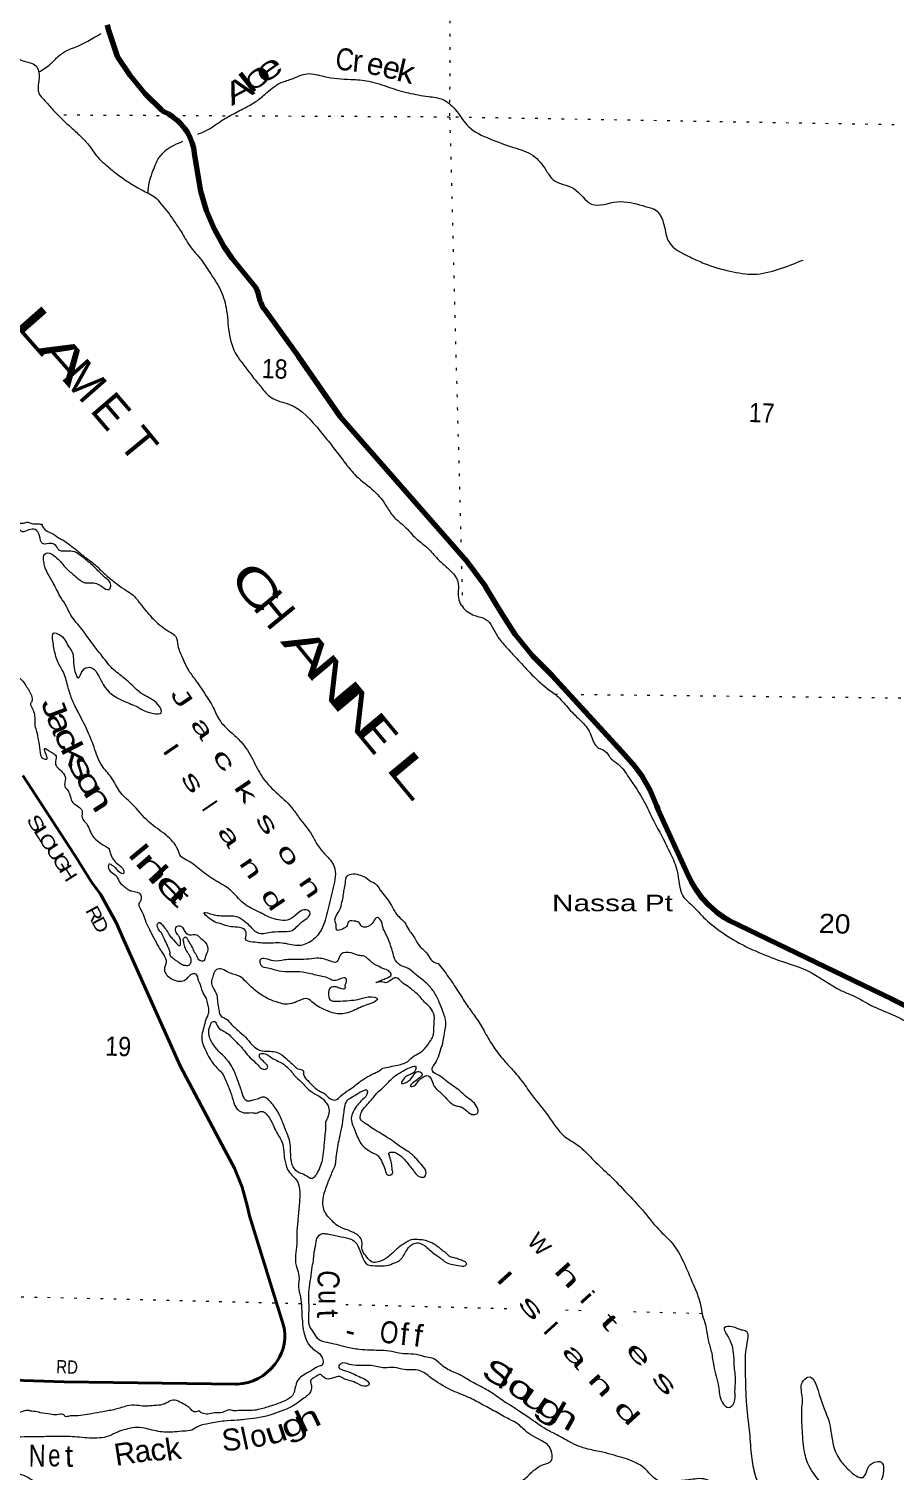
# Model space of a CAD drawing. Header units: feet. Extents: x -762378 to -505285, y -497909 to -353855.
# Drawn here: x -597281 to -589411, y -486758 to -473654 of the extents above; entities that cross this region are included whole.
import ezdxf
from ezdxf.enums import TextEntityAlignment as Align

# ---------------------------------------------------------------- set-up
doc = ezdxf.new("R2010")
doc.units = ezdxf.units.FT
doc.header["$LTSCALE"] = 80
doc.linetypes.add('DOTTED', pattern=[1.5, 0.3, -1.2])
for name, color, linetype, lineweight in [('23', 7, 'Continuous', 70), ('26', 7, 'Continuous', 40), ('39', 7, 'Continuous', 13), ('7', 7, 'DOTTED', 13)]:
    doc.layers.add(name, color=color, linetype=linetype, lineweight=lineweight)
for name, color, linetype in [('27', 7, 'Continuous'), ('41', 7, 'Continuous'), ('42', 7, 'Continuous')]:
    doc.layers.add(name, color=color, linetype=linetype)

msp = doc.modelspace()

# ---------------------------------------------------------------- linework, layer by layer
at = {"layer": '23'}
for points in [[(-595196.52, -476053.36), (-595196.54, -476053.37), (-595202.59, -476036.07), (-595210.34, -476019.75), (-595219.75, -476004.32), (-595435.56, -475739.77), (-595506.29, -475634.84), (-595595.06, -475474.12), (-595666.55, -475305.01), (-595719.97, -475129.35), (-595773.29, -474806.12), (-595775.37, -474783.74), (-595783.61, -474735.49), (-595796.85, -474688.36), (-595814.95, -474642.87), (-595837.7, -474599.52), (-595864.86, -474558.79), (-595896.12, -474521.12), (-595931.16, -474486.92), (-595969.57, -474456.58), (-596010.95, -474430.41), (-596054.83, -474408.72), (-596072.33, -474393.46), (-596223.44, -474245.38), (-596358.25, -474082.32), (-596475.27, -473906.07), (-596555.61, -473670.29), (-596567.55, -473619.18)], [(-589175.99, -482602.1), (-589440.81, -482469.21), (-590915.45, -481757.35), (-590961.62, -481730.12), (-591034.86, -481678.23), (-591102.28, -481618.96), (-591163.13, -481552.97), (-591216.76, -481480.99), (-591262.56, -481403.79), (-591300.04, -481322.23), (-591563.56, -480746.68), (-591576.07, -480712.36), (-591635.1, -480578.33), (-591707.83, -480451.2), (-591793.44, -480332.38), (-591891.01, -480223.15), (-592527.66, -479528.23), (-592528.02, -479527.91), (-592703.13, -479352.48), (-592858.95, -479159.7), (-592993.76, -478951.7), (-593132.42, -478720.71), (-593316.68, -478472.51), (-594452.76, -477177.81), (-594831.57, -476630.41), (-595128.66, -476218.4), (-595145.67, -476194.94), (-595160.13, -476169.82), (-595171.89, -476143.33), (-595178.43, -476124.15), (-595196.54, -476053.37)]]:
    msp.add_lwpolyline(points, dxfattribs=at)
at = {"layer": '26'}
msp.add_lwpolyline([(-597705.76, -485921.31), (-596960.28, -485945.09), (-595402.32, -485968.87), (-595386.36, -485968.15), (-595337.77, -485962.56), (-595290.02, -485951.93), (-595243.64, -485936.36), (-595199.15, -485916.03), (-595157.03, -485891.16), (-595117.73, -485862.02), (-595081.7, -485828.94), (-595049.32, -485792.27), (-595024.76, -485759.57), (-595002.79, -485723.07), (-594984.76, -485684.47), (-594970.86, -485644.2), (-594961.25, -485602.7), (-594956.03, -485560.42), (-594955.26, -485517.82), (-594958.94, -485475.38), (-594967.04, -485433.56), (-595276.64, -484438.62), (-595293.51, -484355.58), (-595344.04, -484177.63), (-595412.91, -484005.94), (-595499.34, -483842.39), (-595906.93, -483077.06), (-596427.47, -481912.12), (-596486.07, -481779.94), (-596628.79, -481515.48), (-596708.46, -481409.26), (-596867.6, -481159.72), (-597336.44, -480437.82)], dxfattribs=at)
at = {"layer": '39'}
for points in [[(-602895.63, -469632.52), (-602752.05, -469717.83), (-602656.34, -469735.21), (-602577.61, -469780.11), (-602453.6, -469850.69), (-602274.29, -469947.28), (-602081.76, -470068.43), (-601893.37, -470193.46), (-601728.23, -470293.58), (-601568.82, -470385.47), (-601401.46, -470479.64), (-601271.64, -470556.44), (-601183.36, -470615.74), (-601080.98, -470673.51), (-600985.81, -470706.93), (-600912.08, -470721.54), (-600792.73, -470751.78), (-600770.69, -470752.54), (-600711.04, -470768.66), (-600681.26, -470777.73), (-600597.99, -470866.98), (-600524.35, -470943.85), (-600423.52, -471047.77), (-600319.23, -471167.88), (-600266.54, -471211.88), (-600242.29, -471206.7), (-600187, -471232.71), (-600125.42, -471250.91), (-600088.7, -471292.36), (-599992.87, -471365.97), (-599892.5, -471423.68), (-599823.99, -471474.26), (-599731.43, -471525.67), (-599641.86, -471546.84), (-599574.68, -471577.29), (-599522.26, -471629.32), (-599519.15, -471715.8), (-599507.84, -471856.79), (-599479.34, -471903.98), (-599424.19, -471994.26), (-599330.46, -472130.08), (-599249.4, -472225.28), (-599179.63, -472298), (-599113.86, -472370.57), (-599059.04, -472410.63), (-598983.9, -472443.36), (-598899.43, -472496.5), (-598807.45, -472505.71), (-598722.12, -472593.02), (-598645.88, -472712.16), (-598600.22, -472786.05), (-598513.96, -472905.54), (-598409.13, -473009.6), (-598285.99, -473106.26), (-598162, -473237.09), (-598075.2, -473340.52), (-597958.55, -473451.02), (-597880.76, -473524.01), (-597769.37, -473612.23), (-597653.85, -473696.57), (-597528.98, -473801.32), (-597429.68, -473891.13), (-597337.19, -473944.54), (-597218.38, -473990.84), (-597187.89, -474098.35), (-597197.07, -474192.44), (-597186.87, -474247.02), (-597146.41, -474296.63), (-597059.34, -474392.04), (-596954.58, -474498.1), (-596876.72, -474569.09), (-596795.06, -474646.24), (-596731.29, -474718.74), (-596642.89, -474834.29), (-596578.66, -474892.75), (-596492.78, -474964.02), (-596385, -475040.06), (-596284.77, -475101.77), (-596201.96, -475144.81), (-596138.98, -475181.14), (-596079.02, -475247.49), (-596019.26, -475319.86), (-595963.72, -475398.11), (-595898.76, -475494.76), (-595818.92, -475626.08), (-595711.02, -475758.36), (-595611.68, -475906.42), (-595547.06, -476013.1), (-595488.81, -476189.87), (-595462.16, -476411.74), (-595392.97, -476621.03), (-595327.74, -476709.65), (-595256.7, -476804.51), (-595171.9, -476907.87), (-595082.77, -477001.35), (-594912.46, -477067.5), (-594635.68, -477308.07)], [(-597190.85, -474046.43), (-597083.38, -473973.41), (-597010.76, -473901.61), (-596936.87, -473851.94), (-596867.72, -473824.2), (-596626.38, -473695.85)], [(-595746.75, -474611.25), (-595644.84, -474565.52), (-595562.73, -474510.11), (-595460.31, -474447.37), (-595335.72, -474381.37), (-595233.51, -474324.65), (-595134.63, -474247.73), (-595000.87, -474147.91), (-594897.33, -474111.32), (-594753.24, -474062.07), (-594597.62, -474087.54), (-594355.77, -474113.99), (-594193.8, -474129.63), (-594005.12, -474186.38), (-593832.28, -474236.55), (-593652.81, -474268.87), (-593519.37, -474297.59), (-593392.63, -474406.43), (-593286.87, -474542.65), (-593092, -474653.85), (-592877.95, -474731.55), (-592699.91, -474806.01), (-592582.06, -474940.65), (-592518.7, -475025.19), (-592330.83, -475106.01), (-592169.04, -475246.19), (-591935.65, -475226.14), (-591706.09, -475260.2), (-591608.79, -475289.68), (-591596.9, -475294.11), (-591554.1, -475333.75), (-591504.38, -475466.03), (-591468.35, -475587.8), (-591270.49, -475729.22), (-591146, -475785.75), (-590909.64, -475856.2), (-590693.9, -475883.75), (-590471.73, -475839.21), (-590248.21, -475754.55)], [(-596197.88, -475142.94), (-596186.83, -475052.94), (-596159.75, -474963.49), (-596098.99, -474826.99), (-596032.37, -474754.98), (-595881.81, -474674.4)], [(-603072.44, -475789.62), (-603019.63, -475826.86), (-602927.75, -475898.33), (-602857.5, -475957.01), (-602748.59, -476059.2), (-602657.05, -476140.7), (-602565.43, -476220.2), (-602397.89, -476368.61), (-602293.67, -476490.73), (-602197.53, -476614.57), (-602118.81, -476719.73), (-602034.22, -476829.12), (-601954.96, -476918.23), (-601869.56, -477003.54), (-601691.94, -477150.29), (-601580.29, -477230.48), (-601466.97, -477320.77), (-601345.5, -477407.33), (-601219.88, -477490.01), (-601115.05, -477594.07), (-601047.69, -477678.76), (-601026.2, -477755.83), (-600964.85, -477840.3), (-600938.68, -477897.45), (-600947.32, -477975.49), (-600937.19, -478032.08), (-600898.67, -478079.61), (-600866.94, -478090.75), (-600842.09, -478067.51), (-600847.74, -477997.01), (-600807.19, -477984.35), (-600775.74, -478003.52), (-600762.14, -478076.3), (-600753.47, -478116.77), (-600724.09, -478137.88), (-600701.44, -478120.58), (-600687.93, -478076.86), (-600672.82, -478045.25), (-600650.31, -478031.96), (-600592.4, -478039.99), (-600526.55, -478050.31), (-600378.6, -478065.47), (-600308.4, -478065.89), (-600190.79, -478088.04), (-600096.54, -478089.29), (-600004.37, -478092.48), (-599929.82, -478083.01), (-599819.26, -478016.53), (-599744.98, -478015.08), (-599632.57, -478012.95), (-599519.41, -477988.74), (-599399.18, -477992.9), (-599315.63, -478013.87), (-599200.35, -478045.98), (-598992.09, -478057.2), (-598906.27, -478070.21), (-598774.15, -478078.8), (-598605.56, -478076.6), (-598490.81, -478064.5), (-598398.43, -478061.67), (-598282.35, -478069.71), (-598211.09, -478098.28), (-598122.87, -478159.59), (-598095.69, -478186.64), (-598065.99, -478257.97), (-598039.36, -478301.07), (-598006.51, -478338.36), (-597989.42, -478367.08), (-598006.06, -478384.58), (-597997.39, -478425.05), (-597949.02, -478418.69), (-597909.35, -478432.11), (-597834.65, -478537.14), (-597799.25, -478558.45), (-597756.11, -478588.06), (-597723.53, -478633.38), (-597748.39, -478656.62), (-597738.59, -478723.25), (-597686.78, -478793.33), (-597647.26, -478871.03), (-597599.73, -478949), (-597590.07, -479019.64), (-597561.45, -479123.07), (-597536.95, -479170.11), (-597495.36, -479245.87), (-597492.46, -479338.37), (-597472.37, -479397.32), (-597459.22, -479423.88), (-597415.22, -479487.67), (-597392.66, -479532.64), (-597361.34, -479555.82), (-597315.01, -479609.65), (-597263.81, -479697.79), (-597251.6, -479752.45), (-597258.22, -479770.3), (-597266.71, -479784.06), (-597265.11, -479796.17)], [(-594635.68, -477308.07), (-594535.53, -477432.05), (-594402.94, -477605.36), (-594306.39, -477717.17), (-594144.46, -477853.33), (-594030.82, -477993.85), (-593969.67, -478084.35), (-593868.37, -478174.22), (-593765.68, -478282.23), (-593668.05, -478361.93), (-593578.98, -478457.41), (-593460.39, -478569.98), (-593383.68, -478675.07), (-593380.57, -478761.55), (-593375.25, -478842.08), (-593343.21, -478903.45), (-593231.56, -478983.64), (-593128.44, -479019.35), (-593025.22, -479171.56), (-592944.37, -479272.78), (-592851.43, -479372.41), (-592729.44, -479503.17), (-592571.78, -479647.22), (-592474.02, -479722.92), (-592373.47, -479834.86), (-592262.83, -479945.15), (-592184.04, -480048.3), (-592133.72, -480162.53), (-592094.65, -480194.01), (-592064.93, -480205.08), (-592010.65, -480261.19), (-591991.42, -480285.96), (-591926.91, -480336.4), (-591830.64, -480456.23), (-591693.38, -480669.88), (-591607.07, -480847.62), (-591531.57, -480988.82), (-591452.68, -481148.23), (-591391.75, -481305), (-591339.19, -481531.78), (-591242.23, -481631.55), (-591151.16, -481727.1), (-591000.85, -481850.81), (-590802.38, -481974.18), (-590648.3, -482045.8), (-590426.51, -482131.81), (-590216.4, -482207.37), (-589897.66, -482393.15), (-589800.75, -482434.67), (-589611.56, -482535.62), (-589417.75, -482618.65), (-589263.88, -482696.29), (-589117.83, -482767.62), (-588968.78, -482869.2), (-588805.18, -483015.46), (-588718.29, -483056.63), (-588540.78, -483147.13), (-588395.2, -483232.52), (-588268.26, -483335.33), (-588150.39, -483409.71), (-588006.81, -483495.03), (-587832.84, -483571.35), (-587599.56, -483673.82), (-587294.03, -483835.04), (-587119.2, -483945.54), (-586914.86, -484073.13), (-586673.77, -484181.9), (-586441.57, -484316.48), (-586278.27, -484352.26), (-586144.17, -484421.18), (-586038.37, -484436.89), (-585935.86, -484490.65), (-585823.62, -484613.04), (-585692.65, -484655.74), (-585606.44, -484716.97), (-585459.87, -484832.52), (-585330.11, -484911.33), (-585181.65, -484970.7), (-584990.5, -485013.47), (-584800.75, -485038.11), (-584619.59, -485020.27), (-584478.07, -485047.27), (-584380.69, -485074.74), (-584236.69, -485087.76), (-584154.48, -485148.85), (-584084.71, -485221.57), (-583978.53, -485285.5), (-583818.24, -485351.3), (-583684.14, -485420.22), (-583586.77, -485447.69), (-583478.47, -485567.94), (-583366.81, -485648.13), (-583173.34, -485741.2), (-582988.07, -485779.75), (-582798.72, -485816.43), (-582648.03, -485809.59), (-582493.67, -485812.92)], [(-596922.28, -479265.7), (-596887.9, -479317.11), (-596870.64, -479460.32), (-596829.53, -479550.12), (-596791.17, -479483.15), (-596730.04, -479455.14), (-596604.92, -479612.12), (-596435.18, -479754.58), (-596306.62, -479809.25), (-596150.34, -479874.91), (-596077.87, -479867.38), (-596109.44, -479791.97), (-596242.86, -479702.99), (-596398.78, -479567.03), (-596508.16, -479478.88), (-596614.32, -479354.69), (-596723.88, -479212.31), (-596796.72, -479111.36), (-596898.67, -478981.29), (-596940.13, -478901.52), (-596989.6, -478821.47), (-597057.48, -478692.58), (-597104.81, -478608.59), (-597134.71, -478543.28), (-597145.05, -478492.71), (-597147.64, -478450.43), (-597124.45, -478417.09), (-597054.99, -478439.58), (-597002.38, -478485.59), (-596936.68, -478560.17), (-596856.75, -478629.22), (-596772.4, -478686.38), (-596666.34, -478694.06), (-596545.59, -478742.43), (-596536.43, -478708.6), (-596599.99, -478630.07), (-596669.83, -478559.36), (-596765.32, -478475.71), (-596812.2, -478437.94), (-596883.19, -478401.33), (-596947.38, -478401.12), (-597014.97, -478382.71), (-597028.25, -478360.16), (-597073.39, -478330.48), (-597155.68, -478331.65), (-597185.38, -478260.32), (-597223.57, -478202.75), (-597281.88, -478206.76), (-597338.6, -478222.88), (-597379.33, -478181.3), (-597386.4, -478152.93), (-597329.96, -478144.84), (-597289.54, -478136.2), (-597253.88, -478149.48), (-597199.78, -478151.35), (-597155.83, -478156.89)], [(-597163.98, -478160.63), (-597127.52, -478210.09), (-597076.24, -478235.97), (-597005.51, -478280.6), (-596962.17, -478304.2), (-596905.41, -478346.33), (-596842.84, -478394.7), (-596760.84, -478461.81), (-596700.14, -478506.09), (-596618.41, -478581.23), (-596538.55, -478652.29), (-596477.98, -478700.58), (-596399.58, -478755.52), (-596336.81, -478797.86), (-596273.11, -478872.38), (-596215.36, -478944.68), (-596143.78, -479023.48), (-596077.54, -479082.01), (-596008.89, -479128.58), (-595948.19, -479172.86), (-595926.98, -479257.96), (-595886.61, -479369.83), (-595828.33, -479486.34), (-595763.17, -479576.97), (-595659.96, -479729.18), (-595614.3, -479803.07), (-595552.35, -479929.75), (-595445.86, -480043.91), (-595352.57, -480133.51), (-595247.56, -480291.81), (-595164.45, -480445.33), (-595038.86, -480588.27), (-594891.22, -480731.97), (-594824.13, -480824.68), (-594710.89, -480977.24), (-594661.7, -481065.31), (-594586.58, -481158.3), (-594507.87, -481263.47), (-594516.35, -481456), (-594565.31, -481659.19), (-594623.48, -481837.95), (-594707, -481935.49), (-594824.98, -481983.63), (-594964.7, -481962.73), (-595115.12, -481961.54), (-595245.17, -481951.02), (-595312.48, -481924.59), (-595307.4, -481892.62), (-595321.61, -481837.9), (-595367.09, -481818.25), (-595443.1, -481811.6), (-595544.48, -481783.99), (-595603.92, -481761.85), (-595689.52, -481682.56), (-595605.9, -481701.52), (-595469.85, -481712.25), (-595376.01, -481725.54), (-595336.67, -481749), (-595282.12, -481797.08), (-595192.3, -481870.49), (-595099.79, -481863.65), (-594989.18, -481855.43), (-594888.52, -481844.85), (-594832.73, -481796.56), (-594793.44, -481761.77), (-594739.93, -481721.44), (-594724.75, -481687.82), (-594761.88, -481658.41), (-594843.32, -481693.76), (-594917.27, -481745.43), (-595073.37, -481734), (-595195.78, -481675.54), (-595331.61, -481598.53), (-595448, -481480.01), (-595581.56, -481395.04), (-595716.78, -481299.97), (-595842.13, -481209.27), (-595899.09, -481173.15), (-595929.06, -481109.84), (-596036.95, -480977.56), (-596187.54, -480861.87), (-596348.32, -480691.6), (-596456.96, -480581.39), (-596532.93, -480454.22), (-596615.72, -480350.93), (-596688.27, -480181.7), (-596741.93, -480047.27), (-596822.63, -479881.78), (-596884.64, -479757.11), (-596922.94, -479643.3), (-596964.51, -479507.28), (-597017.24, -479405.03), (-597053.13, -479279.25), (-597063, -479214.63), (-597056.63, -479144.55), (-597006.87, -479156.32), (-596922.28, -479265.7)], [(-597265.11, -479796.17), (-597228.34, -479895.86), (-597225.36, -479986.36), (-597211.08, -480039.07), (-597195.54, -480113.93), (-597180.68, -480208.85), (-597151.12, -480284.19), (-597119.19, -480289.32), (-597133.13, -480226.57), (-597135.99, -480192.32), (-597106.41, -480207.4), (-597073.02, -480228.65), (-597034.02, -480262.13), (-597040.19, -480326.2), (-597017.49, -480367.15), (-596978.69, -480406.66), (-596948.59, -480465.95), (-596954.96, -480536.03), (-596926.18, -480575.19), (-596904.03, -480632.2), (-596881.67, -480683.19), (-596797.93, -480758.4), (-596798.02, -480820.66), (-596757.69, -480874.28), (-596723.99, -480945.75), (-596703.23, -480984.63), (-596641.06, -481045.04), (-596595.92, -481074.72), (-596558.59, -481098.1), (-596541.97, -481140.86), (-596515.81, -481198.01), (-596477.15, -481241.53), (-596420.86, -481297.71), (-596421.87, -481327.8), (-596455.73, -481320.6), (-596492.39, -481277.15), (-596511.95, -481262.42), (-596553.49, -481244.91), (-596560.31, -481268.78), (-596482.99, -481355.82), (-596452.82, -481413.1), (-596413.83, -481446.59), (-596378.63, -481473.92), (-596348.98, -481487), (-596297.15, -481496.82), (-596271.64, -481513.78), (-596263.51, -481570.3), (-596280.56, -481599.84), (-596251.13, -481679.19), (-596225.43, -481750.38), (-596189.86, -481825.93), (-596171.17, -481866.75), (-596154.21, -481899.48), (-596131.58, -481942.44), (-596108.89, -481983.4), (-596076.58, -482036.74), (-596051.74, -482073.76), (-596033.59, -482130.63), (-596042.89, -482168.47), (-596050.05, -482202.37), (-596037.17, -482236.96), (-596000.31, -482274.39), (-595954.96, -482298.06), (-595897.06, -482306.09), (-595846.15, -482283.74), (-595796.51, -482239.26), (-595768.46, -482240.23), (-595738.55, -482305.54), (-595732.88, -482315.78), (-595703.72, -482403.16), (-595671.68, -482464.53), (-595657.34, -482515.24), (-595650.01, -482595.84), (-595672.01, -482653.33), (-595692.54, -482726.94), (-595708.93, -482796.67), (-595701.61, -482877.27), (-595675.44, -482934.42), (-595637.79, -483008.03), (-595574.43, -483092.58), (-595529.76, -483136.31), (-595488.38, -483218.08), (-595458.68, -483289.41), (-595425.91, -483388.97), (-595401.89, -483450.06), (-595370.91, -483483.27), (-595311.4, -483503.41), (-595245.14, -483501.68), (-595213.15, -483504.8), (-595176.54, -483490), (-595098.14, -483544.93), (-595056.76, -483626.71), (-595022.91, -483694.17), (-594979.39, -483772), (-594965.99, -483850.8), (-594958.33, -483921.37), (-594931.44, -484016.7)], [(-594078.38, -483286.96), (-594018.18, -483226.77), (-593991.19, -483199.58), (-593935.46, -483153.31), (-593894.58, -483130.62), (-593859.77, -483109.73), (-593808.87, -483087.38), (-593766.59, -483082.82), (-593769.6, -483112.85), (-593804.95, -483149.79), (-593839.48, -483162.65), (-593876.7, -483195.51), (-593896.08, -483235.01), (-593835.23, -483215.02), (-593783.11, -483156.57), (-593747.96, -483125.65), (-593710.43, -483143.01), (-593752.53, -483201.82), (-593808.73, -483262.14), (-593800.71, -483262.42), (-593740.85, -483212.26), (-593697.48, -483175.6), (-593655, -483165.02), (-593625.89, -483194.15), (-593603.8, -483253.16), (-593532.09, -483327.95), (-593468.12, -483394.44), (-593399.4, -483439), (-593361.53, -483446.34), (-593300.76, -483488.61), (-593239.59, -483518.85), (-593205.05, -483505.98), (-593213.05, -483445.45), (-593257.45, -483393.7), (-593318.08, -483347.41), (-593368.63, -483299.46), (-593429.4, -483257.19), (-593490.1, -483212.91), (-593554.68, -483164.47), (-593615.38, -483120.19), (-593616.71, -483100.06), (-593599.53, -483066.51), (-593567.58, -483011.37), (-593540.91, -482933.96), (-593515.9, -482846.44), (-593505.72, -482782.52), (-593494.2, -482678.47), (-593519.08, -482583.2), (-593552.32, -482497.69), (-593603.25, -482401.52), (-593666.95, -482327.01), (-593776.26, -482236.85), (-593834.89, -482190.63), (-593908.09, -482159.98), (-593958.3, -482102), (-593970.91, -482059.38), (-593999.93, -481967.99), (-594037.04, -481878.33), (-594063.2, -481821.18), (-594088.76, -481745.98), (-594114.2, -481727.02), (-594151.62, -481765.9), (-594174.67, -481795.23), (-594259.31, -481806.36), (-594280.34, -481775.5), (-594347.99, -481759.1), (-594372.11, -481760.28), (-594389.49, -481799.85), (-594430.71, -481832.57), (-594485.15, -481840.73), (-594487.94, -481804.48), (-594500.15, -481749.82), (-594459.04, -481660.86), (-594436.51, -481587.32), (-594424.6, -481531.49), (-594416.7, -481475.52), (-594404.65, -481415.68), (-594390.47, -481351.89), (-594335.63, -481331.69), (-594267.84, -481344.08), (-594220.35, -481363.8), (-594157.65, -481408.15), (-594149.7, -481410.44), (-594089.81, -481478.79), (-594039.73, -481540.79), (-593997.61, -481600.49), (-593957.89, -481672.17), (-593921.37, -481719.63), (-593867.01, -481773.74), (-593832.9, -481833.17), (-593775.49, -481915.5), (-593733.7, -481985.24), (-593659.98, -482060.1), (-593617.92, -482121.81), (-593562.56, -482145.82)], [(-596014.11, -482001.69), (-596022.52, -481980.36), (-596052.56, -481919.07), (-596076.92, -481868.01), (-596114.64, -481796.4), (-596099.8, -481772.81), (-596066.55, -481798.06), (-596026.15, -481849.68), (-595997.65, -481896.86), (-595966.73, -481932.08), (-595910.31, -481984.25), (-595911.75, -481907.87), (-595930.92, -481881.09), (-595947.74, -481844.36), (-595934.43, -481806.65), (-595884.67, -481818.42), (-595863.85, -481855.29), (-595820.71, -481884.91), (-595758.52, -481885.05), (-595725.33, -481912.31), (-595694.08, -481937.49), (-595654.43, -482011.18), (-595666.38, -482056.93)], [(-595666.38, -482056.93), (-595672.02, -482072.49), (-595678.42, -482093.61), (-595685.46, -482112.82), (-595699.54, -482124.98), (-595726.42, -482118.58), (-595743.07, -482104.5), (-595753.95, -482075.05), (-595768.67, -482055.85), (-595789.15, -482012.97), (-595817.31, -481961.76), (-595833.32, -481933.6), (-595850.6, -481910.55), (-595860.2, -481907.35), (-595874.28, -481915.03), (-595881.32, -481931.68), (-595877.48, -481947.68), (-595874.92, -481959.2), (-595870.44, -481982.24), (-595865.96, -481997.6), (-595857.64, -482018.09), (-595837.8, -482049.45), (-595822.44, -482073.77), (-595813.47, -482095.53), (-595809.63, -482121.14), (-595812.19, -482142.9), (-595821.16, -482155.7), (-595825, -482160.82), (-595857, -482165.3), (-595877.48, -482162.74), (-595896.04, -482152.5), (-595912.69, -482144.18), (-595921.31, -482132.5)], [(-595998.09, -482043.88), (-596000.49, -482034.8), (-596004.94, -482021.7), (-596010.9, -482008.1), (-596014.11, -482001.69)], [(-595921.31, -482132.5), (-595949.81, -482116.02), (-595972.85, -482098.74), (-595990.13, -482084.65), (-595997.81, -482069.29), (-595999.09, -482051.37), (-595998.09, -482043.88)], [(-594044.59, -482281.8), (-593989.27, -482247.56), (-594012.17, -482212.62), (-594057.72, -482194.98), (-594120.83, -482162.66), (-594164.1, -482137.06), (-594234.42, -482080.4), (-594284.31, -482072.64), (-594353.77, -482050.15), (-594444.41, -482061.08), (-594461.52, -482092.62), (-594490.99, -482133.79), (-594536.87, -482126.17), (-594648.28, -482098.21), (-594734.78, -482105.27), (-594833.23, -482109.89), (-594959.74, -482113.55), (-595058.33, -482122.19), (-595178.36, -482112.01), (-595173.96, -482160.37), (-595108.65, -482186.73), (-595007.2, -482212.34), (-594903.07, -482217.95), (-594794.86, -482221.7), (-594673.37, -482247.99), (-594560.03, -482278.03), (-594494.52, -482298.37), (-594403.6, -482279.42), (-594398.81, -482315.74), (-594409.77, -482343.49), (-594408.37, -482361.61), (-594408.64, -482369.64), (-594448.92, -482374.27), (-594488.52, -482358.84), (-594542.96, -482367), (-594558.81, -482420.68), (-594546.54, -482473.33), (-594482.89, -482489.59), (-594368.27, -482481.51), (-594291.79, -482474.11), (-594198.67, -482449.21), (-594115.18, -482472.19), (-594127.68, -482485.82), (-594202.97, -482517.36), (-594335.3, -482575.05), (-594464.69, -482604.72), (-594522.53, -482594.68), (-594583.91, -482570.46), (-594637.2, -482544.51), (-594698.04, -482504.25), (-594746.92, -482466.4), (-594827.74, -482483.69), (-594874.57, -482504.16), (-594951.19, -482515.57), (-595006.96, -482503.6), (-595106, -482466.03), (-595204.3, -482406.38), (-595307.47, -482312.42), (-595364.03, -482264.27), (-595465.14, -482228.63), (-595526.32, -482198.4), (-595576.54, -482200.67), (-595613.24, -482277.74), (-595622.2, -482305.55), (-595600.58, -482378.61), (-595574.35, -482433.75), (-595566.36, -482494.29), (-595554.76, -482567), (-595544.29, -482613.56), (-595491.26, -482647.53), (-595438.85, -482699.56), (-595380.55, -482755.81), (-595312.38, -482816.42), (-595254.42, -482882.7), (-595203.67, -482924.63), (-595122.06, -482943.52), (-595057.93, -482945.74), (-595004.37, -482963.67), (-594930.12, -483022.48), (-594877.57, -483070.49), (-594836.5, -483102.04), (-594788.88, -483117.75), (-594786.02, -483152), (-594747.83, -483209.56), (-594693.55, -483265.67), (-594652.48, -483297.22), (-594591.44, -483331.47), (-594540.76, -483375.41), (-594492.94, -483385.1), (-594447.57, -483348.5), (-594371.54, -483294.89), (-594320.1, -483256.5), (-594268.59, -483216.1), (-594225.49, -483187.46), (-594147.87, -483145.96), (-594109.12, -483127.21), (-594067.96, -483096.5)], [(-593562.56, -482145.82), (-593468.42, -482269.6), (-593399.65, -482372.41), (-593351.99, -482446.37), (-593279.42, -482555.34), (-593200.91, -482666.52), (-593128.81, -482789.53), (-593046.96, -482920.92), (-592954.62, -483038.6), (-592863.68, -483138.17), (-592761.8, -483270.24), (-592715.87, -483336.11), (-592561.97, -483532.25), (-592417.62, -483714.01), (-592294.01, -483796.62), (-592148.25, -483936.24), (-592006.29, -484069.71), (-591849.24, -484231.81), (-591707.96, -484385.34), (-591561.34, -484559.14), (-591435.34, -484690.04), (-591334.6, -484856.23), (-591247.17, -485060.11), (-591182.77, -485233.08), (-591160.43, -485344.32), (-591135.14, -485427.55), (-591109.74, -485567.03), (-591081.25, -485674.47), (-591059.45, -485801.77), (-591015.63, -485990.09), (-590982.21, -486129.84), (-590923.72, -486180.07), (-590874.08, -486135.59), (-590866.7, -486035.41), (-590861.18, -485931.16), (-590872.76, -485798.18), (-590878.94, -485683.48), (-590900.08, -485596.38), (-590937.6, -485518.75), (-590961.49, -485453.65), (-590890.95, -485444.04), (-590811.67, -485472.89), (-590763.99, -485486.59), (-590757.48, -485591.27), (-590773.21, -485701.2), (-590773.52, -485829.74), (-590769.97, -486022.69), (-590762.27, -486151.51), (-590750.56, -486280.47), (-590737.97, -486383.34), (-590719.2, -486600.92), (-590688.93, -486774.71), (-590624.2, -486937.64), (-590589.95, -486993.06), (-590502.54, -487078.44), (-590408.05, -487131.93), (-590318.35, -487149.09), (-590078.84, -487185.5), (-590016.18, -487171.6), (-589996.73, -487130.09), (-590090.02, -486861.72), (-590204.58, -486689.03), (-590239.94, -486547.2), (-590257.1, -486341.73), (-590257.72, -486181.02), (-590252.81, -486094.82), (-590253.97, -485950.16), (-590204.26, -485903.67), (-590090.37, -486096.42), (-590007.82, -486326.25), (-589970.55, -486530.41), (-589906.87, -486665.19), (-589833.36, -486746.07), (-589766.99, -486800.59), (-589703.27, -486814.84), (-589660.36, -486731.97), (-589598.36, -486677.87), (-589538.11, -486675.94), (-589516.02, -486734.95), (-589551.67, -486900.43), (-589535.1, -487063.71), (-589528.52, -487166.37), (-589532.36, -487280.73), (-589583.87, -487321.13), (-589711.06, -487344.85), (-589809.85, -487359.51), (-589909.18, -487390.22), (-590089, -487428.19), (-590213.37, -487427.9), (-590319.85, -487432.25), (-590467.83, -487537.61), (-590691.55, -487628.29), (-590865.36, -487666.47), (-591056.85, -487633.73), (-591209.73, -487586.26), (-591291.21, -487563.35), (-591495.93, -487566.31)], [(-594067.96, -483096.5), (-593930.63, -483069.11), (-593828.89, -483026.43), (-593812.25, -483008.93), (-593746.64, -482967.01), (-593686.91, -482920.87), (-593630.18, -482844.5), (-593608.73, -482803.06), (-593602.16, -482726.96), (-593600.45, -482616.54), (-593634.22, -482547.08), (-593686.71, -482497.06), (-593727.24, -482449.46), (-593805.09, -482378.47), (-593836.41, -482355.29), (-593897.18, -482313.01), (-593946.06, -482275.17), (-594001.18, -482303.39), (-594039.86, -482320.13), (-594087.75, -482312.45), (-594130.16, -482321.02), (-594091.48, -482304.28), (-594044.59, -482281.8)], [(-594566.66, -483549.26), (-594586.05, -483588.76), (-594585.46, -483630.96), (-594591.69, -483697.03), (-594598.13, -483769.12), (-594601.75, -483817.2), (-594612.94, -483911.22), (-594631.33, -483980.89), (-594659.54, -484044.19), (-594687, -484085.42), (-594703.5, -484098.91), (-594743.24, -484087.49), (-594796.4, -484057.53), (-594839.94, -484039.95), (-594887.88, -483974.02), (-594899.95, -483915.35), (-594903.4, -483838.9), (-594909.12, -483770.41), (-594938.35, -483685.04), (-594966.05, -483613.78), (-595008.76, -483511.87), (-595043.01, -483456.45), (-595083.47, -483406.84), (-595118.39, -483371.49), (-595162.14, -483359.93), (-595194.74, -483374.87), (-595245.3, -483387.18), (-595273.69, -483396.25), (-595297.74, -483395.41), (-595336.13, -483343.87), (-595354.28, -483287), (-595385.51, -483201.56), (-595415.01, -483124.21), (-595447.18, -483066.85), (-595472.09, -483031.84), (-595506.8, -482990.47), (-595570.91, -482927.99), (-595593.94, -482897.07), (-595622.65, -482855.9), (-595639.27, -482813.15), (-595646.13, -482778.76), (-595642.71, -482736.7), (-595631.55, -482702.94), (-595616.64, -482677.34), (-595592.46, -482674.16), (-595571.57, -482709.03), (-595517.08, -482759.12), (-595471.8, -482784.79), (-595427.13, -482828.52), (-595359.23, -482897.15), (-595336.06, -482924.07), (-595284.05, -482988.14), (-595223.75, -483044.45), (-595179.15, -483090.19), (-595139.61, -483107.62), (-595110.81, -483086.53), (-595129.84, -483055.74), (-595160.89, -483024.53), (-595182.19, -483001.7), (-595185.25, -482973.48), (-595146.78, -482962.76), (-595075.85, -483001.36), (-595012.81, -483035.68), (-594951.84, -483071.94), (-594901.36, -483121.89), (-594866.64, -483163.27), (-594806.41, -483221.59), (-594765.75, -483265.18), (-594711.19, -483313.27), (-594667.92, -483338.87), (-594618.77, -483368.69), (-594587.79, -483401.9), (-594562.95, -483438.91), (-594552.82, -483495.51)], [(-593301.29, -484876.56), (-593308.9, -484864.24), (-593352.31, -484842.65), (-593389.91, -484827.29), (-593461.37, -484804.73), (-593494.42, -484773.46), (-593515.99, -484758.65), (-593555.06, -484727.17), (-593594.25, -484699.71), (-593629.72, -484680.4), (-593693.23, -484660.13), (-593751.21, -484654.1), (-593807.45, -484656.17), (-593842.12, -484673.05), (-593913.87, -484718.78), (-593986.3, -484784.56), (-594029.59, -484819.22), (-594107.08, -484856.71), (-594161.32, -484858.85), (-594200.32, -484825.37), (-594231.1, -484786.14), (-594255.32, -484731.07), (-594254.78, -484715.01), (-594258.84, -484656.62), (-594289.62, -484617.4), (-594332.83, -484589.79), (-594425.86, -484552.42), (-594475.21, -484528.62), (-594523.96, -484486.76), (-594564.62, -484443.17), (-594597, -484391.84), (-594609.14, -484335.17), (-594607.31, -484281), (-594571, -484155.72), (-594527.22, -484046.76), (-594496.53, -483969.48), (-594488.43, -483907.5), (-594477.79, -483829.53), (-594463.2, -483753.7), (-594444.13, -483663.98), (-594424.26, -483550.17), (-594415.68, -483474.14), (-594410.66, -483444.18), (-594393.02, -483396.59), (-594355.87, -483365.73), (-594308.77, -483337.24), (-594233.14, -483295.66), (-594214.98, -483292.27), (-594205.7, -483314.69), (-594252.21, -483385.39), (-594295.91, -483432.09), (-594334.07, -483493.03), (-594352.12, -483552.67), (-594332.64, -483629.67), (-594306.68, -483692.83), (-594280.65, -483753.99), (-594246.2, -483803.39), (-594193.45, -483845.39), (-594157.99, -483864.7), (-594130.34, -483877.7), (-594108.84, -483894.52), (-594070.79, -483956.09), (-594044.82, -484019.26), (-594018.46, -484070.39), (-593975.5, -484045.76), (-593977.03, -484031.65), (-593985.16, -483975.12), (-593997.37, -483920.47), (-594006.31, -483888.02), (-594009.64, -483867.82), (-593981.25, -483858.76), (-593941.44, -483868.17), (-593880.81, -483914.46), (-593838.35, -483964.14), (-593776.72, -484040.59), (-593733.98, -484082.24), (-593683.82, -484081.97), (-593674.19, -484034.09), (-593718.12, -483968.3), (-593770.33, -483910.25), (-593846.46, -483847.35), (-593905.42, -483811.17), (-593952.37, -483775.4), (-594023.02, -483728.76), (-594085.86, -483688.42), (-594154.71, -483647.88), (-594207.6, -483609.89), (-594240.99, -483588.65), (-594262.36, -483567.82), (-594269.83, -483551.5), (-594266.82, -483521.47), (-594260, -483497.6), (-594234.6, -483458.31), (-594192.91, -483411.55), (-594151.14, -483362.78), (-594121.81, -483325.63), (-594078.38, -483286.96)], [(-594566.66, -483549.26), (-594561.01, -483537.53), (-594557.89, -483522.99), (-594554.43, -483510.53), (-594552.82, -483495.51)], [(-594931.44, -484016.7), (-594891.12, -484070.32), (-594839.04, -484132.38), (-594819.97, -484221.42), (-594826.42, -484353.77), (-594838.89, -484485.91), (-594846.81, -484602.13), (-594848.85, -484722.58), (-594860.11, -484818.61), (-594847.18, -484911.45), (-594827.5, -484982.43), (-594830.94, -485084.75), (-594813.87, -485173.72), (-594803.42, -485280.54), (-594799.76, -485350.97), (-594791.05, -485449.7), (-594771.97, -485538.74), (-594724.64, -485622.73), (-594679.77, -485660.44), (-594627.15, -485706.45), (-594610.47, -485747.2), (-594616.03, -485793.2), (-594642.48, -485804.34), (-594699.67, -485834.5), (-594771.28, -485876.21), (-594826.8, -485916.47), (-594857.08, -485981.71), (-594865.47, -486014.93)], [(-591495.93, -487566.31), (-591675.4, -487533.99), (-591849.52, -487521.94), (-591961.99, -487465.82), (-592061.62, -487386.05), (-592191.69, -487257.01), (-592094.9, -487242.29), (-591988.76, -487247.97), (-591871.69, -487286.16), (-591716.67, -487329.69), (-591587.57, -487368.3), (-591410.45, -487410.59), (-591201.06, -487447.96), (-591015.45, -487476.48), (-590845.2, -487484.38), (-590738.59, -487476.02), (-590623.63, -487457.9), (-590641.04, -487378.96), (-590738.15, -487343.46), (-590879.25, -487244.17), (-590885.78, -487199.76), (-590873.27, -487125.87), (-590887.75, -487079.17), (-590969.48, -487004.03), (-591031.44, -486937.61), (-591114.43, -486840.34), (-591270.73, -486834.93), (-591399.58, -486848.55), (-591573.77, -486838.5), (-591690.49, -486730.02), (-591784.85, -486672.52), (-591963.44, -486614.11), (-592066.83, -486586.43), (-592200.27, -486557.71), (-592370.58, -486491.56), (-592471.02, -486435.86), (-592583.41, -486377.74), (-592663.88, -486324.74), (-592740.34, -486271.88), (-592850.2, -486197.78), (-592914.97, -486155.36), (-592956.24, -486129.83), (-593071.9, -486049.5), (-593174.21, -485989.72), (-593274.72, -485936.03), (-593384.97, -485873.96), (-593501.44, -485817.71), (-593616.9, -485731.36), (-593682.69, -485719.04), (-593758.23, -485698.35), (-593860.35, -485692.8), (-593934.22, -485682.21), (-594033.94, -485664.7), (-594180.22, -485659.64), (-594280.27, -485652.16), (-594399.96, -485631.95), (-594487.45, -485608.84), (-594569.07, -485589.95), (-594644.47, -485565.24), (-594690.54, -485503.39), (-594732.33, -485433.65), (-594737.51, -485349.11), (-594735.87, -485240.7), (-594735.56, -485112.16), (-594719.9, -485004.23), (-594706.44, -484902.26), (-594693.93, -484828.37), (-594687.83, -484766.32), (-594680.47, -484726.4), (-594673.17, -484688.49), (-594663.67, -484644.63), (-594622.11, -484601.87), (-594583.97, -484601.18), (-594526.13, -484611.22), (-594468.36, -484623.26), (-594372.79, -484644.65), (-594315.69, -484676.75), (-594274.1, -484752.51), (-594250.14, -484815.61), (-594206.15, -484879.4), (-594136.35, -484891.85), (-594027.94, -484889.58), (-593958.94, -484865.86), (-593914.04, -484843.3), (-593880.7, -484806.29), (-593850.96, -484757.11), (-593831.92, -484727.64), (-593804.99, -484702.46), (-593756.22, -484684.06), (-593704.53, -484697.9), (-593653.65, -484735.81), (-593604.9, -484777.67), (-593542.2, -484822.02), (-593501.2, -484855.58), (-593381.98, -484889.84), (-593313.72, -484888.18), (-593301.29, -484876.56)], [(-594626.02, -485883.17), (-594631.93, -485880.15), (-594647.12, -485882.83), (-594672.59, -485897.57), (-594698.05, -485914.1), (-594717.27, -485927.51), (-594723.52, -485936), (-594722.34, -485948.69)], [(-593628.98, -485911.72), (-593735.03, -485843.77), (-593869.15, -485835.11), (-593962.79, -485815.8), (-594049.15, -485818.84), (-594170.85, -485798.56), (-594285.2, -485798.62), (-594371.09, -485787.62), (-594445.1, -485781.04), (-594466.28, -485814.45), (-594436.9, -485835.56), (-594393.22, -485849.12), (-594323.96, -485877.63), (-594266.73, -485905.72), (-594211.5, -485933.74), (-594190.67, -485970.62), (-594215.26, -485985.84), (-594294.74, -485963), (-594366.06, -485936.43), (-594417.62, -485918.58), (-594459.1, -485899.06), (-594515.67, -485911.17), (-594576.13, -485919.12), (-594621.2, -485887.43), (-594626.02, -485883.17)], [(-594722.34, -485948.69), (-594718.01, -485962.42), (-594713.14, -485996.73), (-594722.58, -486038.59), (-594749.71, -486069.78), (-594795, -486104.37), (-594891.54, -486171.33), (-594993.28, -486214.01), (-595090.75, -486248.8), (-595218.07, -486276.54), (-595324.81, -486288.91), (-595385.19, -486294.86), (-595505.82, -486302.74), (-595643.02, -486326.11), (-595738.08, -486348.93), (-595801.48, -486384.9), (-595872.02, -486394.51), (-595954.51, -486401.7), (-596034.86, -486404.95), (-596178.46, -486379.89), (-596252.13, -486363.28), (-596340.43, -486364.25), (-596399.08, -486378.29), (-596476.17, -486403.74), (-596557.67, -486441.09), (-596640.43, -486456.31), (-596730.74, -486457.2), (-596820.78, -486450.07), (-596999.05, -486441.89), (-597107.45, -486444.17), (-597262.02, -486446.85), (-597384.45, -486448.64), (-597558.98, -486448.63), (-597761.61, -486389.39), (-597923.7, -486317.5), (-598049.92, -486252.87), (-598144.3, -486255.63), (-598182.32, -486312.57), (-598173.52, -486349.03), (-598103.49, -486473.98), (-598039.32, -486534.45), (-597925.26, -486602.67), (-597825.03, -486664.39), (-597720.31, -486712.2), (-597607.17, -486748.26), (-597457.36, -486767.5), (-597349.69, -486787.29), (-597272.69, -486824.1), (-597190.29, -486879.18), (-597143.48, -486918.96), (-597072.44, -487013.82), (-596980.17, -487133.51), (-596928.29, -487201.59), (-596833.87, -487257.08), (-596668.49, -487290.93), (-596472.66, -487313.77), (-596285.52, -487356.4), (-596152.08, -487385.12), (-596023.76, -487387.55), (-595855.11, -487383.35), (-595667.54, -487353.68), (-595509.56, -487308.93), (-595303.15, -487255.81), (-595188.06, -487233.68), (-595081.11, -487215.29), (-594977.05, -487222.91), (-594845.27, -487241.53), (-594770.46, -487224.03), (-594665.25, -487197.54), (-594597.12, -487199.9)], [(-594597.12, -487199.9), (-594563.46, -487213.11), (-594422.18, -487187.87), (-594347.16, -487164.36), (-594260.33, -487147.27), (-594159.73, -487138.7), (-594088.52, -487109.03), (-594013.1, -487073.47), (-593968.14, -487048.92), (-593885.71, -487043.74), (-593813.98, -487058.27), (-593760.35, -487074.19), (-593680.94, -487099.03), (-593579.83, -487134.66), (-593486.25, -487155.98), (-593377.31, -487137.65), (-593264.08, -487111.44), (-593163.87, -487054.65), (-593077.96, -487005.4), (-593002.27, -486961.82), (-592938.87, -486925.85), (-592853.29, -486886.63), (-592762.63, -486815.45), (-592681.92, -486741.91), (-592606.23, -486698.33), (-592534.88, -486664.65), (-592527.32, -486618.71), (-592530.52, -486594.49), (-592554.61, -486535.41), (-592589.6, -486502.06), (-592638.75, -486472.24), (-592719.56, -486429.27), (-592789.94, -486374.61), (-592832.74, -486334.97), (-592917.35, -486285.84), (-593043.44, -486217.2), (-593169.52, -486148.56), (-593291.8, -486086.08), (-593450.01, -486018.34), (-593628.98, -485911.72)], [(-595444.16, -486204.47), (-595456.29, -486202.01), (-595521.23, -486223.87), (-595595.64, -486229.33), (-595656.15, -486239.28), (-595706.05, -486231.53), (-595719.87, -486225.03), (-595735.43, -486210.43), (-595749.66, -486215.96), (-595779.85, -486218.94), (-595816.91, -486187.52), (-595852.17, -486162.2), (-595909.27, -486130.1), (-595970.85, -486111.9), (-596036.05, -486141.78), (-596102.85, -486159.55), (-596181.26, -486164.87), (-596231.56, -486169.16), (-596299.49, -486160.78), (-596387.92, -486165.76), (-596495.27, -486196.19), (-596608.36, -486218.39), (-596709.29, -486236.99), (-596872.41, -486255.45), (-596914.62, -486258.01), (-596948.82, -486260.84), (-596956.57, -486252.54), (-596970.26, -486242.02), (-597026.57, -486246.1), (-597086.55, -486240.01), (-597178.38, -486226.79), (-597190.27, -486222.36), (-597254.19, -486214.12), (-597288.05, -486206.92), (-597354.72, -486220.69), (-597481.9, -486244.41), (-597594.99, -486266.61), (-597741.67, -486273.58), (-597884.01, -486270.67), (-597929.35, -486247), (-597999.74, -486192.34), (-598086.22, -486139.13), (-598174.5, -486079.84), (-598288.85, -486079.9), (-598390.32, -486114.55), (-598483.04, -486127.41), (-598627.4, -486184.69), (-598735.01, -486223.14), (-598852.38, -486253.23), (-598998.61, -486306.42), (-599126.2, -486342.18), (-599170.22, -486338.65), (-599278.78, -486405.19), (-599350.73, -486456.94), (-599591.61, -486520.91), (-599818.8, -486595.4), (-600074.63, -486626.73), (-600238.67, -486613.01), (-600475.53, -486616.87), (-600715.44, -486592.5), (-600977.25, -486503.1), (-601100.2, -486460.68), (-601324.06, -486376.61)], [(-594865.47, -486014.93), (-594872.97, -486047.91), (-594905.13, -486089.01), (-594942.66, -486112.24), (-594998.96, -486137.26), (-595077.59, -486164.96), (-595182.13, -486195.34), (-595249.15, -486206.96), (-595307.23, -486206.96), (-595363.52, -486206.96), (-595420.71, -486209.64), (-595444.16, -486204.47)]]:
    msp.add_spline(points, degree=3, dxfattribs=at)
at = {"layer": '7'}
for p, q in [((-593458.5, -474456.37), (-597014.34, -474438.99)), ((-594672.97, -485243.99), (-594735.91, -485243.12)), ((-592939.37, -485283.52), (-594429.12, -485246.59)), ((-592262.83, -485300.29), (-592494.16, -485294.56)), ((-591164.24, -485327.52), (-591804.49, -485311.65))]:
    msp.add_line(p, q, dxfattribs=at)
for points in [[(-592903.92, -463510.45), (-593454.23, -468780.13), (-593458.5, -474456.37), (-593341.33, -478905.44)], [(-571294.96, -474855.92), (-571920.94, -474880.2), (-577248.85, -474750.08), (-582611.43, -474636.85), (-588099.26, -474549.4), (-593458.5, -474456.37)], [(-592503.33, -479698.36), (-588049.33, -479747.46), (-582711.24, -479992.42), (-577273.15, -480007.83), (-571930.55, -480118.37), (-571424.59, -480090.08)], [(-594807.03, -485237.27), (-598139.46, -485157.08), (-600170.05, -485108.92), (-603314.31, -485056.98)]]:
    msp.add_lwpolyline(points, dxfattribs=at)

# ---------------------------------------------------------------- texts
at = {"layer": '27'}
for s, rotation, width, p in [('S', 303.002, 1.45, (-597266.19, -480904.01)), ('L', 303.002, 1.6, (-597205.98, -480996.73)), ('O', 303.002, 1.25, (-597156.82, -481074.94)), ('U', 303.002, 1.3, (-597093.79, -481167.88)), ('G', 303.002, 1.25, (-597033.33, -481264.17)), ('H', 302.527, 1.25, (-596973.49, -481357.18)), ('R', 298.354, 1.2, (-596738, -481723.72)), ('D', 298.354, 1.2, (-596684.15, -481823.51))]:
    msp.add_text(s, height=120, rotation=rotation, dxfattribs=dict(at, width=width)).set_placement(p, align=Align.CENTER)
at = {"layer": '27', "width": 0.85}
msp.add_text('RD', height=120, rotation=358.173, dxfattribs=at).set_placement((-597033.62, -485867.71))
at = {"layer": '41'}
for s, height, rotation, width, p in [('C', 200, 353.742, 0.85, (-594502.97, -474021.83)), ('e', 200, 35.133, 1.65, (-595149.75, -474164.46)), ('e', 200, 345.537, 1.05, (-594083.53, -474084.42)), ('k', 200, 347.005, 1.15, (-593951.42, -474122.36)), ('b', 200, 38.211, 1.85, (-595273.74, -474256.46)), ('A', 200, 28.234, 1.4, (-595440.05, -474357.18)), ('L', 300, 311.344, 1.95, (-597434.39, -476327.67)), ('A', 300, 311.344, 1.8, (-597227.89, -476562.35)), ('C', 300, 309.399, 1.6, (-595477.11, -478643.11)), ('A', 300, 309.399, 1.75, (-595002.32, -479221.14)), ('N', 300, 309.72, 1.65, (-594779.86, -479491.85)), ('N', 300, 309.72, 1.65, (-594543.87, -479775.9)), ('J', 200, 291.008, 1.4, (-597174.59, -479773.58)), ('a', 200, 292.259, 1.35, (-597127.02, -479901.26)), ('c', 200, 294.628, 1.5, (-597062.81, -480049.63)), ('k', 200, 296.932, 1.6, (-597001.42, -480191.54)), ('L', 300, 309.72, 1.9, (-594053.78, -480365.81)), ('s', 200, 298.188, 1.65, (-596940.65, -480314.56)), ('o', 200, 300.626, 1.5, (-596869.32, -480457.47)), ('n', 200, 302.775, 1.7, (-596798.25, -480586.02)), ('I', 200, 309.724, 1.6, (-596395.02, -481150.29)), ('n', 200, 311.323, 2, (-596328.72, -481230.08)), ('l', 200, 312.801, 1.75, (-596214.02, -481359.56)), ('e', 200, 314.533, 2.05, (-596152.6, -481426.62)), ('t', 200, 315.463, 2, (-596037.5, -481542.95)), ('C', 200, 263.734, 0.85, (-594648.18, -484922.72)), ('u', 200, 269.815, 0.85, (-594649.22, -485113.39)), ('O', 200, 353.668, 0.8, (-594100.86, -485586.65)), ('f', 200, 352.357, 1.05, (-593796.12, -485620.86)), ('S', 200, 330.641, 1.5, (-593184.07, -485891.95)), ('l', 200, 329.259, 1.25, (-593033.41, -485984.7)), ('o', 200, 328.022, 1.55, (-592957.15, -486025.29)), ('u', 200, 325.899, 1.75, (-592836.69, -486110.58)), ('g', 200, 326.882, 1.7, (-592695.11, -486200)), ('h', 200, 330.194, 1.55, (-592558.51, -486290.56)), ('g', 200, 23.905, 1.45, (-594940.73, -486471.42)), ('h', 200, 25.589, 1.45, (-594801.34, -486417.59)), ('u', 200, 18.23, 1.3, (-595099.26, -486526.2)), ('N', 200, 359.412, 0.8, (-597283.63, -486717.04)), ('c', 200, 8.909, 1.05, (-596163.17, -486671.45)), ('k', 200, 8.837, 1.05, (-596025.87, -486666.26)), ('e', 200, 0.844, 0.75, (-597104.19, -486715.25))]:
    msp.add_text(s, height=height, rotation=rotation, dxfattribs=dict(at, width=width)).set_placement(p)
for s, height, rotation, p in [('r', 200, 355.056, (-594346.13, -474040.46)), ('e', 200, 347.324, (-594224.89, -474055.16)), ('M', 300, 311.344, (-596996.43, -476825.41)), ('E', 300, 310.715, (-596733.76, -477123.95)), ('T', 300, 309.399, (-596476.17, -477426.79)), ('H', 300, 309.399, (-595254.71, -478913.87)), ('E', 300, 309.72, (-594307.88, -480059.95)), ('t', 200, 272.423, (-594664.55, -485293.36)), ('-', 200, 346.265, (-594423.14, -485565.01)), ('f', 200, 354.699, (-593915.19, -485609.4)), ('S', 200, 5.168, (-595520.61, -486578.1)), ('l', 200, 12.145, (-595328.48, -486566.68)), ('o', 200, 13.568, (-595249.18, -486550.77)), ('t', 200, 1.362, (-596950.73, -486720.09)), ('R', 200, 8.86, (-596489.09, -486710.67)), ('a', 200, 9.372, (-596305.95, -486684.01))]:
    msp.add_text(s, height=height, rotation=rotation, dxfattribs=at).set_placement(p)
at = {"layer": '42'}
for s, rotation, width, p in [('J', 304.244, 1.75, (-596001.15, -479699.12)), ('a', 304.244, 1.8, (-595819.49, -479965.98)), ('I', 304.244, 1.45, (-596074.04, -480210.87)), ('c', 304.244, 2, (-595623.21, -480254.34)), ('s', 304.244, 1.95, (-595907, -480456.26)), ('k', 304.244, 2, (-595426.92, -480542.69)), ('s', 304.244, 1.95, (-595229.31, -480832.99)), ('a', 304.244, 1.8, (-595574.24, -480945.09)), ('o', 304.244, 1.8, (-595037.01, -481115.48)), ('n', 304.244, 1.8, (-595377.95, -481233.44)), ('n', 304.244, 1.8, (-594839.4, -481405.79)), ('d', 304.244, 1.8, (-595181.67, -481521.79)), ('I', 312.279, 1.8, (-593046.3, -485016.12)), ('h', 312.279, 2.1, (-592520.93, -484943.28)), ('s', 312.279, 2.3, (-592846.6, -485235.76)), ('i', 312.279, 1.55, (-592286.26, -485201.37)), ('t', 312.279, 2.3, (-592104.04, -485401.78)), ('l', 312.279, 1.35, (-592616.71, -485488.6)), ('e', 312.279, 2.1, (-591870.96, -485658.12)), ('a', 312.279, 2.1, (-592448.79, -485673.28)), ('n', 312.279, 2.1, (-592214.12, -485931.36)), ('s', 312.279, 2.3, (-591634.71, -485917.95)), ('d', 312.279, 2.1, (-591979.46, -486189.45))]:
    msp.add_text(s, height=150, rotation=rotation, dxfattribs=dict(at, width=width)).set_placement(p)
for s, rotation, p in [('l', 304.244, (-595714.7, -480738.75)), ('W', 312.279, (-592763.54, -484676.46))]:
    msp.add_text(s, height=150, rotation=rotation, dxfattribs=at).set_placement(p)
at = {"layer": '42', "width": 1.35}
msp.add_text('Nassa Pt', height=150, dxfattribs=at).set_placement((-592528.4, -481671.14))
at = {"layer": '7'}
for s, width, p in [('18', 0.9, (-595167.93, -476826.43)), ('17', 0.9, (-590742.96, -477226.22)), ('20', 1.1, (-590106.29, -481866.72)), ('19', 0.9, (-596589.15, -482982.01))]:
    msp.add_text(s, height=175, rotation=358.018, dxfattribs=dict(at, width=width)).set_placement(p)

doc.saveas('drawing.dxf')
